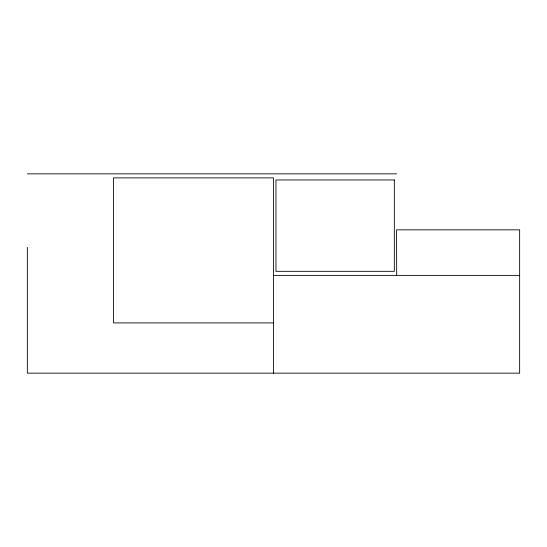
<?xml version="1.0" encoding="UTF-8"?>
<svg xmlns="http://www.w3.org/2000/svg" width="547" height="547" viewBox="0 0 547 547"><rect width="100%" height="100%" fill="white"/><g stroke="black" fill="none" stroke-linecap="round" stroke-linejoin="round"><path stroke-width="0.82" d="M27.35 173.843L396.568 173.843M273.514 275.387L519.65 275.387M273.514 322.908L113.482 322.908L113.482 177.878L273.514 177.878L273.514 373.157M396.664 275.387L396.568 229.836L519.65 229.836L519.65 373.157L27.35 373.157L27.35 247.34M394.339 179.97L275.948 179.97L275.948 271.326L394.339 271.326L394.339 179.97"/></g></svg>
